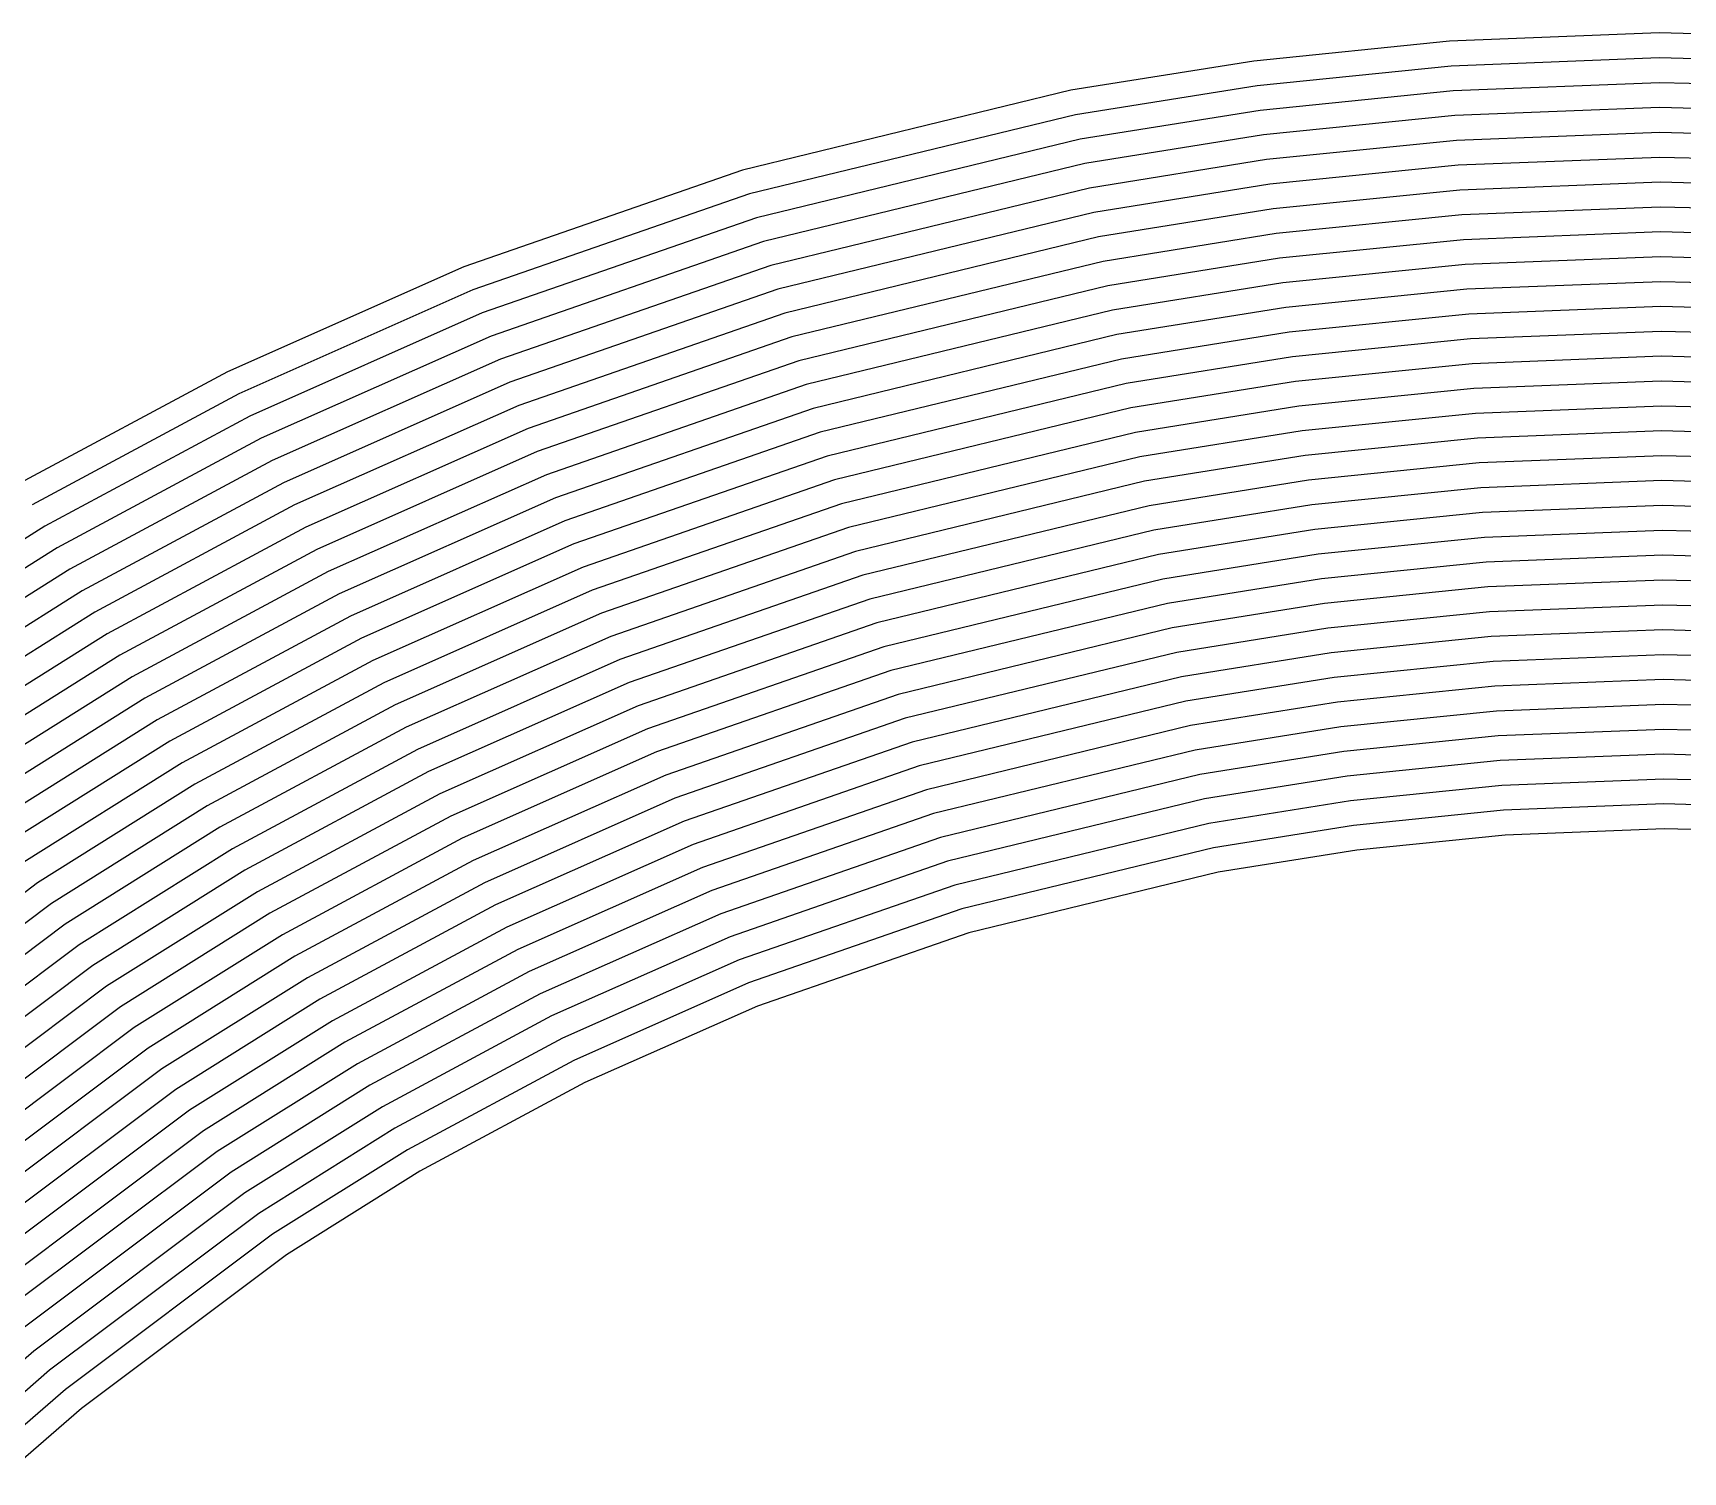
# Model space of a CAD drawing. Header units: metres. Extents: x -19 to 19, y -19.6 to 19.6.
# Drawn here: x -6.994 to -5.003, y -2.998 to -1.261 of the extents above; entities that cross this region are included whole.
import ezdxf

# ---------------------------------------------------------------- set-up
doc = ezdxf.new("R2010")
doc.units = ezdxf.units.M

msp = doc.modelspace()

# ---------------------------------------------------------------- linework, layer by layer
for p, q in [((-5.284441, -1.271416, 0.683856), (-5.520628, -1.295315, 0.683545)), ((-5.031529, -1.261498, 0.683977), (-5.284441, -1.271416, 0.683856)), ((-4.760635, -1.268728, 0.683866), (-5.031529, -1.261498, 0.683977)), ((-5.031341, -1.29151, 0.683478), (-5.282341, -1.301353, 0.683357)), ((-4.762496, -1.298685, 0.683367), (-5.031341, -1.29151, 0.683478)), ((-5.520628, -1.295315, 0.683545), (-5.741242, -1.330637, 0.683072)), ((-5.282341, -1.301353, 0.683357), (-5.516742, -1.325071, 0.683044)), ((-5.741242, -1.330637, 0.683072), (-6.137707, -1.426866, 0.681729)), ((-5.516742, -1.325071, 0.683044), (-5.73569, -1.360126, 0.682569)), ((-5.280241, -1.331289, 0.682858), (-5.512857, -1.354827, 0.682544)), ((-5.031154, -1.321521, 0.68298), (-5.280241, -1.331289, 0.682858)), ((-4.764356, -1.328642, 0.682868), (-5.031154, -1.321521, 0.68298)), ((-5.030966, -1.351533, 0.682481), (-5.278141, -1.361226, 0.682359)), ((-4.766217, -1.358599, 0.68237), (-5.030966, -1.351533, 0.682481)), ((-5.73569, -1.360126, 0.682569), (-6.129166, -1.455629, 0.681222)), ((-5.512857, -1.354827, 0.682544), (-5.730138, -1.389615, 0.682067)), ((-5.278141, -1.361226, 0.682359), (-5.508972, -1.384583, 0.682044)), ((-5.730138, -1.389615, 0.682067), (-6.120626, -1.484392, 0.680716)), ((-5.508972, -1.384583, 0.682044), (-5.724587, -1.419104, 0.681565)), ((-5.276041, -1.391162, 0.68186), (-5.505087, -1.414339, 0.681543)), ((-5.030778, -1.381544, 0.681983), (-5.276041, -1.391162, 0.68186)), ((-4.768077, -1.388556, 0.681871), (-5.030778, -1.381544, 0.681983)), ((-5.03059, -1.411556, 0.681484), (-5.273941, -1.421099, 0.681361)), ((-4.769937, -1.418512, 0.681372), (-5.03059, -1.411556, 0.681484)), ((-6.137707, -1.426866, 0.681729), (-6.47385, -1.54355, 0.680009)), ((-5.724587, -1.419104, 0.681565), (-6.112086, -1.513156, 0.68021)), ((-5.505087, -1.414339, 0.681543), (-5.719035, -1.448593, 0.681063)), ((-5.273941, -1.421099, 0.681361), (-5.501202, -1.444094, 0.681043)), ((-5.719035, -1.448593, 0.681063), (-6.103546, -1.541919, 0.679704)), ((-5.501202, -1.444094, 0.681043), (-5.713483, -1.478082, 0.68056)), ((-5.271841, -1.451035, 0.680862), (-5.497317, -1.47385, 0.680543)), ((-5.030403, -1.441568, 0.680986), (-5.271841, -1.451035, 0.680862)), ((-4.771798, -1.448469, 0.680873), (-5.030403, -1.441568, 0.680986)), ((-6.129166, -1.455629, 0.681222), (-6.46277, -1.571431, 0.679499)), ((-5.030215, -1.471579, 0.680488), (-5.269741, -1.480972, 0.680363)), ((-4.773658, -1.478426, 0.680375), (-5.030215, -1.471579, 0.680488)), ((-6.120626, -1.484392, 0.680716), (-6.451691, -1.599313, 0.678989)), ((-5.713483, -1.478082, 0.68056), (-6.095006, -1.570682, 0.679198)), ((-5.497317, -1.47385, 0.680543), (-5.707932, -1.507571, 0.680058)), ((-5.269741, -1.480972, 0.680363), (-5.493432, -1.503606, 0.680042)), ((-5.707932, -1.507571, 0.680058), (-6.086466, -1.599445, 0.678691)), ((-5.493432, -1.503606, 0.680042), (-5.70238, -1.53706, 0.679556)), ((-5.267641, -1.510909, 0.679864), (-5.489547, -1.533362, 0.679542)), ((-5.030027, -1.501591, 0.679989), (-5.267641, -1.510909, 0.679864)), ((-4.775518, -1.508383, 0.679876), (-5.030027, -1.501591, 0.679989)), ((-6.112086, -1.513156, 0.68021), (-6.440611, -1.627194, 0.67848)), ((-5.029839, -1.531602, 0.679491), (-5.265541, -1.540845, 0.679365)), ((-4.777379, -1.53834, 0.679377), (-5.029839, -1.531602, 0.679491)), ((-6.47385, -1.54355, 0.680009), (-6.758909, -1.67018, 0.678039)), ((-6.103546, -1.541919, 0.679704), (-6.429531, -1.655076, 0.67797)), ((-5.70238, -1.53706, 0.679556), (-6.077926, -1.628209, 0.678185)), ((-5.489547, -1.533362, 0.679542), (-5.696829, -1.566549, 0.679053)), ((-5.265541, -1.540845, 0.679365), (-5.485662, -1.563118, 0.679042)), ((-6.46277, -1.571431, 0.679499), (-6.745433, -1.69699, 0.677529)), ((-6.095006, -1.570682, 0.679198), (-6.418452, -1.682957, 0.67746)), ((-5.696829, -1.566549, 0.679053), (-6.069386, -1.656972, 0.677679)), ((-5.485662, -1.563118, 0.679042), (-5.691277, -1.596038, 0.678551)), ((-5.263441, -1.570782, 0.678866), (-5.481777, -1.592874, 0.678541)), ((-5.029651, -1.561614, 0.678992), (-5.263441, -1.570782, 0.678866)), ((-4.779239, -1.568297, 0.678879), (-5.029651, -1.561614, 0.678992)), ((-5.029464, -1.591625, 0.678494), (-5.261341, -1.600718, 0.678367)), ((-4.781099, -1.598254, 0.67838), (-5.029464, -1.591625, 0.678494)), ((-6.451691, -1.599313, 0.678989), (-6.731957, -1.723801, 0.677019)), ((-6.086466, -1.599445, 0.678691), (-6.407372, -1.710839, 0.67695)), ((-5.691277, -1.596038, 0.678551), (-6.060846, -1.685735, 0.677173)), ((-5.481777, -1.592874, 0.678541), (-5.685725, -1.625527, 0.678049)), ((-5.261341, -1.600718, 0.678367), (-5.477892, -1.62263, 0.678041)), ((-6.440611, -1.627194, 0.67848), (-6.718481, -1.750612, 0.676509)), ((-6.077926, -1.628209, 0.678185), (-6.396292, -1.73872, 0.676441)), ((-5.685725, -1.625527, 0.678049), (-6.052305, -1.714498, 0.676666)), ((-5.477892, -1.62263, 0.678041), (-5.680174, -1.655016, 0.677546)), ((-5.259241, -1.630655, 0.677867), (-5.474007, -1.652385, 0.677541)), ((-5.029276, -1.621637, 0.677996), (-5.259241, -1.630655, 0.677867)), ((-4.78296, -1.628211, 0.677881), (-5.029276, -1.621637, 0.677996)), ((-5.474007, -1.652385, 0.677541), (-5.674622, -1.684504, 0.677044)), ((-5.029088, -1.651648, 0.677497), (-5.257141, -1.660591, 0.677368)), ((-4.78482, -1.658167, 0.677382), (-5.029088, -1.651648, 0.677497)), ((-6.758909, -1.67018, 0.678039), (-7.009568, -1.804843, 0.675821)), ((-6.429531, -1.655076, 0.67797), (-6.705005, -1.777422, 0.675999)), ((-6.069386, -1.656972, 0.677679), (-6.385213, -1.766602, 0.675931)), ((-5.680174, -1.655016, 0.677546), (-6.043765, -1.743262, 0.67616)), ((-5.257141, -1.660591, 0.677368), (-5.470121, -1.682141, 0.67704)), ((-6.418452, -1.682957, 0.67746), (-6.691529, -1.804233, 0.675489)), ((-6.060846, -1.685735, 0.677173), (-6.374133, -1.794483, 0.675421)), ((-5.674622, -1.684504, 0.677044), (-6.035225, -1.772025, 0.675654)), ((-5.470121, -1.682141, 0.67704), (-5.66907, -1.713993, 0.676542)), ((-5.255041, -1.690528, 0.676869), (-5.466236, -1.711897, 0.67654)), ((-5.0289, -1.68166, 0.676999), (-5.255041, -1.690528, 0.676869)), ((-4.78668, -1.688124, 0.676884), (-5.0289, -1.68166, 0.676999)), ((-6.745433, -1.69699, 0.677529), (-6.99448, -1.830787, 0.675306)), ((-6.407372, -1.710839, 0.67695), (-6.678052, -1.831043, 0.674979)), ((-5.466236, -1.711897, 0.67654), (-5.663519, -1.743482, 0.67604)), ((-5.028713, -1.711672, 0.6765), (-5.252941, -1.720464, 0.67637)), ((-4.788541, -1.718081, 0.676385), (-5.028713, -1.711672, 0.6765)), ((-6.731957, -1.723801, 0.677019), (-6.979393, -1.856732, 0.674791)), ((-6.052305, -1.714498, 0.676666), (-6.363053, -1.822364, 0.674911)), ((-5.66907, -1.713993, 0.676542), (-6.026685, -1.800788, 0.675148)), ((-5.252941, -1.720464, 0.67637), (-5.462351, -1.741653, 0.67604)), ((-6.718481, -1.750612, 0.676509), (-6.964305, -1.882676, 0.674276)), ((-6.396292, -1.73872, 0.676441), (-6.664576, -1.857854, 0.674469)), ((-6.043765, -1.743262, 0.67616), (-6.351974, -1.850246, 0.674401)), ((-5.663519, -1.743482, 0.67604), (-6.018145, -1.829552, 0.674642)), ((-5.462351, -1.741653, 0.67604), (-5.657967, -1.772971, 0.675537)), ((-5.250841, -1.750401, 0.675871), (-5.458466, -1.771409, 0.67554)), ((-5.028525, -1.741683, 0.676002), (-5.250841, -1.750401, 0.675871)), ((-4.790401, -1.748038, 0.675886), (-5.028525, -1.741683, 0.676002)), ((-6.385213, -1.766602, 0.675931), (-6.6511, -1.884665, 0.673959)), ((-5.458466, -1.771409, 0.67554), (-5.652415, -1.80246, 0.675035)), ((-5.028337, -1.771695, 0.675504), (-5.248741, -1.780337, 0.675372)), ((-4.792262, -1.777995, 0.675388), (-5.028337, -1.771695, 0.675504)), ((-6.705005, -1.777422, 0.675999), (-6.949218, -1.908621, 0.673761)), ((-6.035225, -1.772025, 0.675654), (-6.340894, -1.878127, 0.673892)), ((-5.657967, -1.772971, 0.675537), (-6.009605, -1.858315, 0.674135)), ((-5.248741, -1.780337, 0.675372), (-5.454581, -1.801165, 0.675039)), ((-6.691529, -1.804233, 0.675489), (-6.93413, -1.934566, 0.673246)), ((-6.374133, -1.794483, 0.675421), (-6.637624, -1.911475, 0.673449)), ((-6.026685, -1.800788, 0.675148), (-6.329814, -1.906009, 0.673382)), ((-5.652415, -1.80246, 0.675035), (-6.001065, -1.887078, 0.673629)), ((-5.454581, -1.801165, 0.675039), (-5.646864, -1.831949, 0.674533)), ((-5.246641, -1.810274, 0.674873), (-5.450696, -1.830921, 0.674539)), ((-5.028149, -1.801706, 0.675005), (-5.246641, -1.810274, 0.674873)), ((-4.794122, -1.807952, 0.674889), (-5.028149, -1.801706, 0.675005)), ((-6.678052, -1.831043, 0.674979), (-6.919043, -1.96051, 0.672731)), ((-6.363053, -1.822364, 0.674911), (-6.624148, -1.938286, 0.672939)), ((-6.018145, -1.829552, 0.674642), (-6.318735, -1.93389, 0.672872)), ((-5.450696, -1.830921, 0.674539), (-5.641312, -1.861438, 0.67403)), ((-6.351974, -1.850246, 0.674401), (-6.610672, -1.965096, 0.672429)), ((-5.646864, -1.831949, 0.674533), (-5.992525, -1.915841, 0.673123)), ((-5.244541, -1.840211, 0.674374), (-5.446811, -1.860676, 0.674039)), ((-5.027961, -1.831718, 0.674507), (-5.244541, -1.840211, 0.674374)), ((-4.795982, -1.837909, 0.67439), (-5.027961, -1.831718, 0.674507)), ((-6.979393, -1.856732, 0.674791), (-7.188456, -1.987853, 0.672481)), ((-6.664576, -1.857854, 0.674469), (-6.903955, -1.986455, 0.672217)), ((-6.009605, -1.858315, 0.674135), (-6.307655, -1.961772, 0.672362)), ((-5.641312, -1.861438, 0.67403), (-5.983985, -1.944605, 0.672617)), ((-5.446811, -1.860676, 0.674039), (-5.635761, -1.890927, 0.673528)), ((-5.242441, -1.870147, 0.673875), (-5.442926, -1.890432, 0.673538)), ((-5.027774, -1.861729, 0.674008), (-5.242441, -1.870147, 0.673875)), ((-4.797843, -1.867866, 0.673891), (-5.027774, -1.861729, 0.674008)), ((-6.964305, -1.882676, 0.674276), (-7.171765, -2.012792, 0.671966)), ((-6.6511, -1.884665, 0.673959), (-6.888868, -2.012399, 0.671702)), ((-6.340894, -1.878127, 0.673892), (-6.597196, -1.991907, 0.671919)), ((-6.001065, -1.887078, 0.673629), (-6.296575, -1.989653, 0.671852)), ((-5.635761, -1.890927, 0.673528), (-5.975444, -1.973368, 0.67211)), ((-5.442926, -1.890432, 0.673538), (-5.630209, -1.920416, 0.673026)), ((-6.949218, -1.908621, 0.673761), (-7.155074, -2.037731, 0.671452)), ((-6.329814, -1.906009, 0.673382), (-6.58372, -2.018718, 0.671409)), ((-5.240341, -1.900084, 0.673376), (-5.439041, -1.920188, 0.673038)), ((-5.027586, -1.891741, 0.67351), (-5.240341, -1.900084, 0.673376)), ((-4.799703, -1.897822, 0.673393), (-5.027586, -1.891741, 0.67351)), ((-6.637624, -1.911475, 0.673449), (-6.87378, -2.038344, 0.671187)), ((-5.992525, -1.915841, 0.673123), (-6.285496, -2.017535, 0.671343)), ((-5.630209, -1.920416, 0.673026), (-5.966904, -2.002131, 0.671604)), ((-5.439041, -1.920188, 0.673038), (-5.624657, -1.949905, 0.672524)), ((-5.238241, -1.93002, 0.672877), (-5.435156, -1.949944, 0.672538)), ((-5.027398, -1.921752, 0.673011), (-5.238241, -1.93002, 0.672877)), ((-4.801563, -1.927779, 0.672894), (-5.027398, -1.921752, 0.673011)), ((-6.93413, -1.934566, 0.673246), (-7.138384, -2.062669, 0.670937)), ((-6.624148, -1.938286, 0.672939), (-6.858693, -2.064288, 0.670672)), ((-6.318735, -1.93389, 0.672872), (-6.570243, -2.045528, 0.670899)), ((-5.983985, -1.944605, 0.672617), (-6.274416, -2.045416, 0.670833)), ((-5.624657, -1.949905, 0.672524), (-5.958364, -2.030895, 0.671098)), ((-5.435156, -1.949944, 0.672538), (-5.619106, -1.979394, 0.672021)), ((-6.919043, -1.96051, 0.672731), (-7.121693, -2.087608, 0.670423)), ((-6.610672, -1.965096, 0.672429), (-6.843605, -2.090233, 0.670157)), ((-6.307655, -1.961772, 0.672362), (-6.556767, -2.072339, 0.670389)), ((-5.236141, -1.959957, 0.672378), (-5.431271, -1.9797, 0.672037)), ((-5.02721, -1.951764, 0.672513), (-5.236141, -1.959957, 0.672378)), ((-4.803424, -1.957736, 0.672395), (-5.02721, -1.951764, 0.672513)), ((-6.903955, -1.986455, 0.672217), (-7.105003, -2.112547, 0.669908)), ((-6.296575, -1.989653, 0.671852), (-6.543291, -2.099149, 0.669879)), ((-5.975444, -1.973368, 0.67211), (-6.263336, -2.073297, 0.670323)), ((-5.619106, -1.979394, 0.672021), (-5.949824, -2.059658, 0.670592)), ((-5.431271, -1.9797, 0.672037), (-5.613554, -2.008883, 0.671519)), ((-5.234041, -1.989893, 0.671879), (-5.427386, -2.009456, 0.671537)), ((-5.027022, -1.981776, 0.672015), (-5.234041, -1.989893, 0.671879)), ((-4.805284, -1.987693, 0.671897), (-5.027022, -1.981776, 0.672015)), ((-6.597196, -1.991907, 0.671919), (-6.828518, -2.116177, 0.669642)), ((-5.966904, -2.002131, 0.671604), (-6.252257, -2.101179, 0.669813)), ((-5.613554, -2.008883, 0.671519), (-5.941284, -2.088421, 0.670086)), ((-5.427386, -2.009456, 0.671537), (-5.608002, -2.038372, 0.671017)), ((-6.888868, -2.012399, 0.671702), (-7.088312, -2.137486, 0.669394)), ((-6.58372, -2.018718, 0.671409), (-6.81343, -2.142122, 0.669127)), ((-6.285496, -2.017535, 0.671343), (-6.529815, -2.12596, 0.669369)), ((-5.231941, -2.01983, 0.671379), (-5.423501, -2.039212, 0.671037)), ((-5.026835, -2.011787, 0.671516), (-5.231941, -2.01983, 0.671379)), ((-4.807144, -2.01765, 0.671398), (-5.026835, -2.011787, 0.671516)), ((-6.87378, -2.038344, 0.671187), (-7.071622, -2.162424, 0.66888)), ((-6.570243, -2.045528, 0.670899), (-6.798343, -2.168066, 0.668612)), ((-6.274416, -2.045416, 0.670833), (-6.516339, -2.152771, 0.668859)), ((-5.958364, -2.030895, 0.671098), (-6.241177, -2.12906, 0.669304)), ((-5.608002, -2.038372, 0.671017), (-5.932744, -2.117184, 0.669579)), ((-5.423501, -2.039212, 0.671037), (-5.602451, -2.067861, 0.670514)), ((-5.229841, -2.049766, 0.67088), (-5.419615, -2.068967, 0.670536)), ((-5.026647, -2.041799, 0.671018), (-5.229841, -2.049766, 0.67088)), ((-4.809005, -2.047607, 0.670899), (-5.026647, -2.041799, 0.671018)), ((-6.858693, -2.064288, 0.670672), (-7.054931, -2.187363, 0.668365)), ((-5.949824, -2.059658, 0.670592), (-6.230097, -2.156942, 0.668794)), ((-5.602451, -2.067861, 0.670514), (-5.924204, -2.145948, 0.669073)), ((-5.419615, -2.068967, 0.670536), (-5.596899, -2.09735, 0.670012)), ((-6.843605, -2.090233, 0.670157), (-7.03824, -2.212302, 0.667851)), ((-6.556767, -2.072339, 0.670389), (-6.783255, -2.194011, 0.668097)), ((-6.263336, -2.073297, 0.670323), (-6.502863, -2.179581, 0.668348)), ((-5.941284, -2.088421, 0.670086), (-6.219018, -2.184823, 0.668284)), ((-5.227741, -2.079703, 0.670381), (-5.41573, -2.098723, 0.670036)), ((-5.026459, -2.07181, 0.670519), (-5.227741, -2.079703, 0.670381)), ((-4.810865, -2.077564, 0.6704), (-5.026459, -2.07181, 0.670519)), ((-6.543291, -2.099149, 0.669879), (-6.768168, -2.219955, 0.667582)), ((-6.252257, -2.101179, 0.669813), (-6.489387, -2.206392, 0.667838)), ((-5.596899, -2.09735, 0.670012), (-5.915664, -2.174711, 0.668567)), ((-5.41573, -2.098723, 0.670036), (-5.591348, -2.126839, 0.66951)), ((-5.225641, -2.109639, 0.669882), (-5.411845, -2.128479, 0.669536)), ((-5.026271, -2.101822, 0.670021), (-5.225641, -2.109639, 0.669882)), ((-4.812726, -2.107521, 0.669902), (-5.026271, -2.101822, 0.670021)), ((-6.828518, -2.116177, 0.669642), (-7.02155, -2.237241, 0.667336)), ((-6.529815, -2.12596, 0.669369), (-6.75308, -2.2459, 0.667068)), ((-6.241177, -2.12906, 0.669304), (-6.475911, -2.233202, 0.667328)), ((-5.932744, -2.117184, 0.669579), (-6.207938, -2.212705, 0.667774)), ((-5.591348, -2.126839, 0.66951), (-5.907124, -2.203474, 0.668061)), ((-5.411845, -2.128479, 0.669536), (-5.585796, -2.156327, 0.669007)), ((-6.81343, -2.142122, 0.669127), (-7.004859, -2.262179, 0.666822)), ((-5.924204, -2.145948, 0.669073), (-6.196858, -2.240586, 0.667264)), ((-5.223541, -2.139576, 0.669383), (-5.40796, -2.158235, 0.669035)), ((-5.026084, -2.131833, 0.669523), (-5.223541, -2.139576, 0.669383)), ((-4.814586, -2.137477, 0.669403), (-5.026084, -2.131833, 0.669523)), ((-6.798343, -2.168066, 0.668612), (-6.988169, -2.287118, 0.666307)), ((-6.516339, -2.152771, 0.668859), (-6.737993, -2.271844, 0.666553)), ((-6.230097, -2.156942, 0.668794), (-6.462434, -2.260013, 0.666818)), ((-5.585796, -2.156327, 0.669007), (-5.898583, -2.232238, 0.667554)), ((-5.40796, -2.158235, 0.669035), (-5.580244, -2.185816, 0.668505)), ((-5.221441, -2.169512, 0.668884), (-5.404075, -2.187991, 0.668535)), ((-5.025896, -2.161845, 0.669024), (-5.221441, -2.169512, 0.668884)), ((-4.816446, -2.167434, 0.668904), (-5.025896, -2.161845, 0.669024)), ((-6.502863, -2.179581, 0.668348), (-6.722905, -2.297789, 0.666038)), ((-6.219018, -2.184823, 0.668284), (-6.448958, -2.286824, 0.666308)), ((-5.915664, -2.174711, 0.668567), (-6.185779, -2.268468, 0.666755)), ((-5.580244, -2.185816, 0.668505), (-5.890043, -2.261001, 0.667048)), ((-5.404075, -2.187991, 0.668535), (-5.574693, -2.215305, 0.668003)), ((-6.783255, -2.194011, 0.668097), (-6.971478, -2.312057, 0.665793)), ((-6.489387, -2.206392, 0.667838), (-6.707818, -2.323733, 0.665523)), ((-5.907124, -2.203474, 0.668061), (-6.174699, -2.296349, 0.666245)), ((-5.219341, -2.199449, 0.668385), (-5.40019, -2.217747, 0.668035)), ((-5.025708, -2.191857, 0.668526), (-5.219341, -2.199449, 0.668385)), ((-4.818307, -2.197391, 0.668406), (-5.025708, -2.191857, 0.668526)), ((-6.768168, -2.219955, 0.667582), (-6.954788, -2.336996, 0.665279)), ((-6.207938, -2.212705, 0.667774), (-6.435482, -2.313634, 0.665798)), ((-5.574693, -2.215305, 0.668003), (-5.881503, -2.289764, 0.666542)), ((-5.40019, -2.217747, 0.668035), (-5.569141, -2.244794, 0.667501)), ((-5.217241, -2.229386, 0.667886), (-5.396305, -2.247503, 0.667534)), ((-5.02552, -2.221868, 0.668027), (-5.217241, -2.229386, 0.667886)), ((-4.820167, -2.227348, 0.667907), (-5.02552, -2.221868, 0.668027)), ((-6.75308, -2.2459, 0.667068), (-6.938097, -2.361934, 0.664764)), ((-6.475911, -2.233202, 0.667328), (-6.69273, -2.349678, 0.665008)), ((-6.196858, -2.240586, 0.667264), (-6.422006, -2.340445, 0.665288)), ((-5.898583, -2.232238, 0.667554), (-6.163619, -2.32423, 0.665735)), ((-5.569141, -2.244794, 0.667501), (-5.872963, -2.318527, 0.666036)), ((-5.396305, -2.247503, 0.667534), (-5.563589, -2.274283, 0.666998)), ((-6.462434, -2.260013, 0.666818), (-6.677643, -2.375623, 0.664493)), ((-6.185779, -2.268468, 0.666755), (-6.40853, -2.367255, 0.664778)), ((-5.890043, -2.261001, 0.667048), (-6.15254, -2.352112, 0.665225)), ((-6.988169, -2.287118, 0.666307), (-7.280213, -2.505891, 0.66181)), ((-6.737993, -2.271844, 0.666553), (-6.921406, -2.386873, 0.66425)), ((-6.448958, -2.286824, 0.666308), (-6.662555, -2.401567, 0.663978)), ((-5.563589, -2.274283, 0.666998), (-5.864423, -2.347291, 0.66553)), ((-6.722905, -2.297789, 0.666038), (-6.904716, -2.411812, 0.663735)), ((-6.174699, -2.296349, 0.666245), (-6.395054, -2.394066, 0.664268)), ((-5.881503, -2.289764, 0.666542), (-6.14146, -2.379993, 0.664716)), ((-6.971478, -2.312057, 0.665793), (-7.261047, -2.528975, 0.661301)), ((-6.707818, -2.323733, 0.665523), (-6.888025, -2.436751, 0.663221)), ((-6.435482, -2.313634, 0.665798), (-6.647468, -2.427512, 0.663463)), ((-6.163619, -2.32423, 0.665735), (-6.381578, -2.420876, 0.663758)), ((-5.872963, -2.318527, 0.666036), (-6.13038, -2.407875, 0.664206)), ((-6.954788, -2.336996, 0.665279), (-7.24188, -2.552058, 0.660791)), ((-6.422006, -2.340445, 0.665288), (-6.63238, -2.453456, 0.662948)), ((-5.864423, -2.347291, 0.66553), (-6.1193, -2.435756, 0.663696)), ((-6.938097, -2.361934, 0.664764), (-7.222714, -2.575142, 0.660282)), ((-6.69273, -2.349678, 0.665008), (-6.871335, -2.461689, 0.662706)), ((-6.40853, -2.367255, 0.664778), (-6.617293, -2.479401, 0.662433)), ((-6.15254, -2.352112, 0.665225), (-6.368102, -2.447687, 0.663248)), ((-6.921406, -2.386873, 0.66425), (-7.203548, -2.598225, 0.659772)), ((-6.677643, -2.375623, 0.664493), (-6.854644, -2.486628, 0.662192)), ((-6.14146, -2.379993, 0.664716), (-6.354625, -2.474498, 0.662738)), ((-6.662555, -2.401567, 0.663978), (-6.837954, -2.511567, 0.661678)), ((-6.395054, -2.394066, 0.664268), (-6.602205, -2.505345, 0.661919)), ((-6.13038, -2.407875, 0.664206), (-6.341149, -2.501308, 0.662228)), ((-6.904716, -2.411812, 0.663735), (-7.184382, -2.621309, 0.659262)), ((-6.647468, -2.427512, 0.663463), (-6.821263, -2.536506, 0.661163)), ((-6.381578, -2.420876, 0.663758), (-6.587118, -2.53129, 0.661404)), ((-6.888025, -2.436751, 0.663221), (-7.165216, -2.644392, 0.658753)), ((-6.368102, -2.447687, 0.663248), (-6.57203, -2.557234, 0.660889)), ((-6.1193, -2.435756, 0.663696), (-6.327673, -2.528119, 0.661718)), ((-6.871335, -2.461689, 0.662706), (-7.14605, -2.667476, 0.658243)), ((-6.63238, -2.453456, 0.662948), (-6.804572, -2.561444, 0.660649)), ((-6.854644, -2.486628, 0.662192), (-7.126883, -2.690559, 0.657734)), ((-6.617293, -2.479401, 0.662433), (-6.787882, -2.586383, 0.660134)), ((-6.354625, -2.474498, 0.662738), (-6.556943, -2.583179, 0.660374)), ((-6.602205, -2.505345, 0.661919), (-6.771191, -2.611322, 0.65962)), ((-6.341149, -2.501308, 0.662228), (-6.541855, -2.609123, 0.659859)), ((-6.837954, -2.511567, 0.661678), (-7.107717, -2.713643, 0.657224)), ((-6.327673, -2.528119, 0.661718), (-6.526768, -2.635068, 0.659344)), ((-6.821263, -2.536506, 0.661163), (-7.088551, -2.736726, 0.656715)), ((-6.587118, -2.53129, 0.661404), (-6.754501, -2.636261, 0.659105)), ((-6.804572, -2.561444, 0.660649), (-7.069385, -2.75981, 0.656205)), ((-6.57203, -2.557234, 0.660889), (-6.73781, -2.6612, 0.658591)), ((-6.787882, -2.586383, 0.660134), (-7.050219, -2.782893, 0.655695)), ((-6.556943, -2.583179, 0.660374), (-6.72112, -2.686138, 0.658077)), ((-6.771191, -2.611322, 0.65962), (-7.031052, -2.805977, 0.655186)), ((-6.541855, -2.609123, 0.659859), (-6.704429, -2.711077, 0.657562)), ((-6.754501, -2.636261, 0.659105), (-7.011886, -2.82906, 0.654676)), ((-6.526768, -2.635068, 0.659344), (-6.687738, -2.736016, 0.657048)), ((-6.73781, -2.6612, 0.658591), (-6.99272, -2.852144, 0.654167)), ((-6.72112, -2.686138, 0.658077), (-6.973554, -2.875227, 0.653657)), ((-6.704429, -2.711077, 0.657562), (-6.954388, -2.898311, 0.653148)), ((-6.687738, -2.736016, 0.657048), (-6.935222, -2.921394, 0.652638)), ((-6.99272, -2.852144, 0.654167), (-7.08437, -2.931728, 0.652204)), ((-6.973554, -2.875227, 0.653657), (-7.064047, -2.953808, 0.651719)), ((-6.954388, -2.898311, 0.653148), (-7.043725, -2.975887, 0.651234)), ((-6.935222, -2.921394, 0.652638), (-7.023402, -2.997966, 0.650749))]:
    msp.add_line(p, q)

doc.saveas('drawing.dxf')
